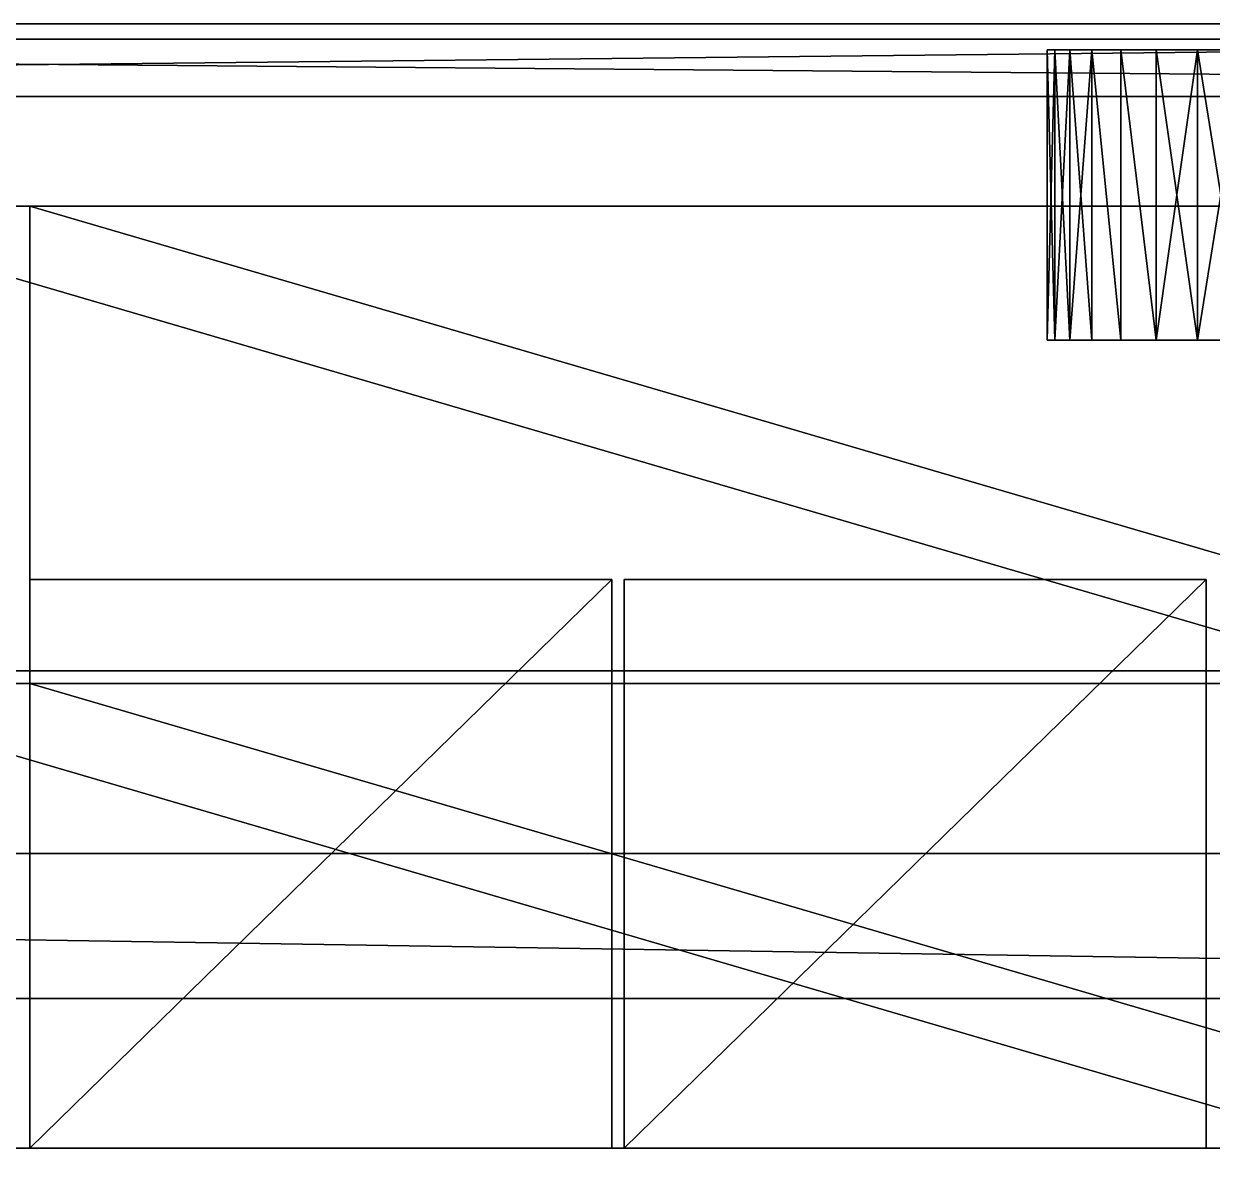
# Model space of a CAD drawing. Header units: millimetres. Extents: x -2500 to 6540, y -1255 to 1270.
# Drawn here: x 2834 to 3980, y 180 to 1270 of the extents above; entities that cross this region are included whole.
import ezdxf

# ---------------------------------------------------------------- set-up
doc = ezdxf.new("R2010")
doc.units = ezdxf.units.MM

msp = doc.modelspace()

# ---------------------------------------------------------------- linework, layer by layer
at = {"layer": 'CAD_75LAB'}
for points in [[(6540, 1270, 1190), (6540, 1270, 1120), (-40, 1270, 1120)], [(6540, 1270, 1190), (-40, 1270, 1120), (-40, 1270, 1190)], [(6540, 1270, 1120), (-40, 1200, 1120), (-40, 1270, 1120)], [(6540, 1270, 1120), (6540, 1200, 1120), (-40, 1200, 1120)], [(6540, 1270, 1190), (-40, 1270, 1190), (-40, 1200, 1190)], [(6540, 1270, 1190), (-40, 1200, 1190), (6540, 1200, 1190)], [(6540, 1255, 1030), (-40, 1255, 1030), (-40, 1255, 1120)], [(6540, 1255, 1120), (6540, 1255, 1030), (-40, 1255, 1120)], [(6540, -1255, 1030), (-40, -1255, 1030), (-40, 1255, 1030)], [(6540, 1255, 1030), (6540, -1255, 1030), (-40, 1255, 1030)], [(6540, -1255, 1120), (-40, 1255, 1120), (-40, -1255, 1120)], [(6540, 1255, 1120), (-40, 1255, 1120), (6540, -1255, 1120)], [(6540, 1255, 3560), (-40, 1255, 3560), (-40, 1255, 3615)], [(6540, 1255, 3615), (6540, 1255, 3560), (-40, 1255, 3615)], [(6540, 1200, 3560), (-40, 1200, 3560), (-40, 1255, 3560)], [(6540, 1255, 3560), (6540, 1200, 3560), (-40, 1255, 3560)], [(6540, 1200, 3615), (-40, 1255, 3615), (-40, 1200, 3615)], [(6540, 1255, 3615), (-40, 1255, 3615), (6540, 1200, 3615)], [(3820.91, 965, 509.55), (3828.17, 965, 568.2), (3828.17, 1245, 568.2)], [(3820.91, 965, 509.55), (3828.17, 1245, 568.2), (3820.91, 1245, 509.55)], [(3820.91, 965, 509.55), (3820.91, 1245, 509.55), (3820.91, 1245, 450.45)], [(3820.91, 965, 450.45), (3820.91, 965, 509.55), (3820.91, 1245, 450.45)], [(3828.17, 965, 391.8), (3820.91, 965, 450.45), (3820.91, 1245, 450.45)], [(3828.17, 965, 391.8), (3820.91, 1245, 450.45), (3828.17, 1245, 391.8)], [(3820.91, 1245, 509.55), (3828.17, 1245, 391.8), (3820.91, 1245, 450.45)], [(3842.59, 1245, 625.51), (3820.91, 1245, 509.55), (3828.17, 1245, 568.2)], [(3842.59, 1245, 625.51), (3828.17, 1245, 391.8), (3820.91, 1245, 509.55)], [(3828.17, 965, 568.2), (3842.59, 965, 625.51), (3842.59, 1245, 625.51)], [(3828.17, 965, 568.2), (3842.59, 1245, 625.51), (3828.17, 1245, 568.2)], [(3842.59, 965, 334.49), (3828.17, 965, 391.8), (3828.17, 1245, 391.8)], [(3842.59, 965, 334.49), (3828.17, 1245, 391.8), (3842.59, 1245, 334.49)], [(3828.17, 1245, 391.8), (3863.94, 1245, 279.38), (3842.59, 1245, 334.49)], [(3828.17, 1245, 391.8), (3965.86, 1245, 135.4), (3863.94, 1245, 279.38)], [(3842.59, 1245, 625.51), (3965.86, 1245, 135.4), (3828.17, 1245, 391.8)], [(3842.59, 965, 625.51), (3863.94, 1245, 680.62), (3842.59, 1245, 625.51)], [(3842.59, 965, 625.51), (3863.94, 965, 680.62), (3863.94, 1245, 680.62)], [(3863.94, 965, 279.38), (3842.59, 965, 334.49), (3842.59, 1245, 334.49)], [(3863.94, 965, 279.38), (3842.59, 1245, 334.49), (3863.94, 1245, 279.38)], [(3926.04, 1245, 780.92), (3842.59, 1245, 625.51), (3863.94, 1245, 680.62)], [(4402.69, 1245, 948.89), (3965.86, 1245, 135.4), (3842.59, 1245, 625.51)], [(4402.69, 1245, 948.89), (3842.59, 1245, 625.51), (3926.04, 1245, 780.92)], [(3891.9, 965, 732.69), (3891.9, 1245, 732.69), (3863.94, 1245, 680.62)], [(3863.94, 965, 680.62), (3891.9, 965, 732.69), (3863.94, 1245, 680.62)], [(3891.9, 965, 227.31), (3863.94, 965, 279.38), (3863.94, 1245, 279.38)], [(3891.9, 965, 227.31), (3863.94, 1245, 279.38), (3891.9, 1245, 227.31)], [(3863.94, 1245, 279.38), (3926.04, 1245, 179.08), (3891.9, 1245, 227.31)], [(3863.94, 1245, 279.38), (3965.86, 1245, 135.4), (3926.04, 1245, 179.08)], [(3926.04, 1245, 780.92), (3863.94, 1245, 680.62), (3891.9, 1245, 732.69)], [(3926.04, 965, 780.92), (3926.04, 1245, 780.92), (3891.9, 1245, 732.69)], [(3891.9, 965, 732.69), (3926.04, 965, 780.92), (3891.9, 1245, 732.69)], [(3926.04, 965, 179.08), (3891.9, 965, 227.31), (3891.9, 1245, 227.31)], [(3926.04, 965, 179.08), (3891.9, 1245, 227.31), (3926.04, 1245, 179.08)], [(3926.04, 965, 780.92), (3965.86, 1245, 824.6), (3926.04, 1245, 780.92)], [(3926.04, 965, 780.92), (3965.86, 965, 824.6), (3965.86, 1245, 824.6)], [(3965.86, 965, 135.4), (3926.04, 965, 179.08), (3926.04, 1245, 179.08)], [(3965.86, 965, 135.4), (3926.04, 1245, 179.08), (3965.86, 1245, 135.4)], [(4168.64, 1245, 941.68), (3926.04, 1245, 780.92), (3965.86, 1245, 824.6)], [(4402.69, 1245, 948.89), (3926.04, 1245, 780.92), (4168.64, 1245, 941.68)], [(3965.86, 965, 824.6), (4010.74, 1245, 863.05), (3965.86, 1245, 824.6)], [(3965.86, 965, 824.6), (4010.74, 965, 863.05), (4010.74, 1245, 863.05)], [(4010.74, 965, 96.95), (3965.86, 965, 135.4), (3965.86, 1245, 135.4)], [(4010.74, 965, 96.95), (3965.86, 1245, 135.4), (4010.74, 1245, 96.95)], [(4060, 1245, 64.31), (4010.74, 1245, 96.95), (3965.86, 1245, 135.4)], [(4060, 1245, 895.69), (3965.86, 1245, 824.6), (4010.74, 1245, 863.05)], [(4168.64, 1245, 941.68), (3965.86, 1245, 824.6), (4060, 1245, 895.69)], [(4402.69, 1245, 948.89), (4060, 1245, 64.31), (3965.86, 1245, 135.4)], [(6540, 1200, 3560), (-40, 1200, 3615), (-40, 1200, 3560)], [(6540, 1200, 3615), (-40, 1200, 3615), (6540, 1200, 3560)], [(6540, 1200, 1190), (-40, 1200, 1120), (6540, 1200, 1120)], [(6540, 1200, 1190), (-40, 1200, 1190), (-40, 1200, 1120)], [(4119, 1094, 1237), (4119, 1094, 1123), (2588, 1094, 1123)], [(4119, 1094, 1237), (2588, 1094, 1123), (2588, 1094, 1237)], [(4119, 646, 1123), (2588, 646, 1123), (2588, 1094, 1123)], [(4119, 1094, 1123), (4119, 646, 1123), (2588, 1094, 1123)], [(4119, 646, 1237), (2588, 1094, 1237), (2588, 646, 1237)], [(4119, 1094, 1237), (2588, 1094, 1237), (4119, 646, 1237)], [(4119, 1094, 1357), (4119, 1094, 1243), (2588, 1094, 1243)], [(4119, 1094, 1357), (2588, 1094, 1243), (2588, 1094, 1357)], [(4119, 646, 1243), (2588, 646, 1243), (2588, 1094, 1243)], [(4119, 1094, 1243), (4119, 646, 1243), (2588, 1094, 1243)], [(4119, 646, 1357), (2588, 1094, 1357), (2588, 646, 1357)], [(4119, 1094, 1357), (2588, 1094, 1357), (4119, 646, 1357)], [(4119, 1094, 1477), (4119, 1094, 1363), (2588, 1094, 1363)], [(4119, 1094, 1477), (2588, 1094, 1363), (2588, 1094, 1477)], [(4119, 646, 1363), (2588, 646, 1363), (2588, 1094, 1363)], [(4119, 1094, 1363), (4119, 646, 1363), (2588, 1094, 1363)], [(4119, 646, 1477), (2588, 1094, 1477), (2588, 646, 1477)], [(4119, 1094, 1477), (2588, 1094, 1477), (4119, 646, 1477)], [(4119, 1094, 1597), (4119, 1094, 1483), (2588, 1094, 1483)], [(4119, 1094, 1597), (2588, 1094, 1483), (2588, 1094, 1597)], [(4119, 646, 1483), (2588, 646, 1483), (2588, 1094, 1483)], [(4119, 1094, 1483), (4119, 646, 1483), (2588, 1094, 1483)], [(4119, 646, 1597), (2588, 1094, 1597), (2588, 646, 1597)], [(4119, 1094, 1597), (2588, 1094, 1597), (4119, 646, 1597)], [(4119, 1094, 1717), (4119, 1094, 1603), (2588, 1094, 1603)], [(4119, 1094, 1717), (2588, 1094, 1603), (2588, 1094, 1717)], [(4119, 646, 1603), (2588, 646, 1603), (2588, 1094, 1603)], [(4119, 1094, 1603), (4119, 646, 1603), (2588, 1094, 1603)], [(4119, 646, 1717), (2588, 1094, 1717), (2588, 646, 1717)], [(4119, 1094, 1717), (2588, 1094, 1717), (4119, 646, 1717)], [(4119, 1094, 1837), (4119, 1094, 1723), (2588, 1094, 1723)], [(4119, 1094, 1837), (2588, 1094, 1723), (2588, 1094, 1837)], [(4119, 646, 1723), (2588, 646, 1723), (2588, 1094, 1723)], [(4119, 1094, 1723), (4119, 646, 1723), (2588, 1094, 1723)], [(4119, 646, 1837), (2588, 1094, 1837), (2588, 646, 1837)], [(4119, 1094, 1837), (2588, 1094, 1837), (4119, 646, 1837)], [(4119, 1094, 1957), (4119, 1094, 1843), (2588, 1094, 1843)], [(4119, 1094, 1957), (2588, 1094, 1843), (2588, 1094, 1957)], [(4119, 646, 1843), (2588, 646, 1843), (2588, 1094, 1843)], [(4119, 1094, 1843), (4119, 646, 1843), (2588, 1094, 1843)], [(4119, 646, 1957), (2588, 1094, 1957), (2588, 646, 1957)], [(4119, 1094, 1957), (2588, 1094, 1957), (4119, 646, 1957)], [(2840, 646, 1963), (2840, 1094, 2077), (2840, 1094, 1963)], [(2840, 646, 2077), (2840, 1094, 2077), (2840, 646, 1963)], [(4371, 1094, 2077), (4371, 1094, 1963), (2840, 1094, 1963)], [(4371, 1094, 2077), (2840, 1094, 1963), (2840, 1094, 2077)], [(4371, 646, 1963), (2840, 646, 1963), (2840, 1094, 1963)], [(4371, 1094, 1963), (4371, 646, 1963), (2840, 1094, 1963)], [(4371, 646, 2077), (2840, 1094, 2077), (2840, 646, 2077)], [(4371, 1094, 2077), (2840, 1094, 2077), (4371, 646, 2077)], [(3820.91, 965, 509.55), (3820.91, 965, 450.45), (3828.17, 965, 391.8)], [(3842.59, 965, 625.51), (3828.17, 965, 568.2), (3820.91, 965, 509.55)], [(3842.59, 965, 625.51), (3820.91, 965, 509.55), (3828.17, 965, 391.8)], [(3828.17, 965, 391.8), (3842.59, 965, 334.49), (3863.94, 965, 279.38)], [(3828.17, 965, 391.8), (3863.94, 965, 279.38), (3965.86, 965, 135.4)], [(3842.59, 965, 625.51), (3828.17, 965, 391.8), (3965.86, 965, 135.4)], [(3926.04, 965, 780.92), (3863.94, 965, 680.62), (3842.59, 965, 625.51)], [(4402.69, 965, 948.89), (3842.59, 965, 625.51), (3965.86, 965, 135.4)], [(4402.69, 965, 948.89), (3926.04, 965, 780.92), (3842.59, 965, 625.51)], [(3863.94, 965, 279.38), (3891.9, 965, 227.31), (3926.04, 965, 179.08)], [(3863.94, 965, 279.38), (3926.04, 965, 179.08), (3965.86, 965, 135.4)], [(3926.04, 965, 780.92), (3891.9, 965, 732.69), (3863.94, 965, 680.62)], [(4168.64, 965, 941.68), (3965.86, 965, 824.6), (3926.04, 965, 780.92)], [(4402.69, 965, 948.89), (4168.64, 965, 941.68), (3926.04, 965, 780.92)], [(4060, 965, 64.31), (3965.86, 965, 135.4), (4010.74, 965, 96.95)], [(4060, 965, 895.69), (4010.74, 965, 863.05), (3965.86, 965, 824.6)], [(4168.64, 965, 941.68), (4060, 965, 895.69), (3965.86, 965, 824.6)], [(4402.69, 965, 948.89), (3965.86, 965, 135.4), (4060, 965, 64.31)], [(2840, 186, 2083), (2840, 734, 2227), (2840, 734, 2083)], [(2840, 186, 2227), (2840, 734, 2227), (2840, 186, 2083)], [(3401, 734, 2083), (2840, 734, 2083), (2840, 734, 2227)], [(3401, 734, 2227), (3401, 734, 2083), (2840, 734, 2227)], [(3401, 734, 2083), (2840, 186, 2083), (2840, 734, 2083)], [(3401, 734, 2083), (3401, 186, 2083), (2840, 186, 2083)], [(3401, 734, 2227), (2840, 734, 2227), (2840, 186, 2227)], [(3401, 734, 2227), (2840, 186, 2227), (3401, 186, 2227)], [(2840, 186, 2233), (2840, 734, 2377), (2840, 734, 2233)], [(2840, 186, 2377), (2840, 734, 2377), (2840, 186, 2233)], [(3401, 734, 2233), (2840, 734, 2233), (2840, 734, 2377)], [(3401, 734, 2377), (3401, 734, 2233), (2840, 734, 2377)], [(3401, 734, 2233), (2840, 186, 2233), (2840, 734, 2233)], [(3401, 734, 2233), (3401, 186, 2233), (2840, 186, 2233)], [(3401, 734, 2377), (2840, 734, 2377), (2840, 186, 2377)], [(3401, 734, 2377), (2840, 186, 2377), (3401, 186, 2377)], [(2840, 186, 2383), (2840, 734, 2527), (2840, 734, 2383)], [(2840, 186, 2527), (2840, 734, 2527), (2840, 186, 2383)], [(3401, 734, 2383), (2840, 734, 2383), (2840, 734, 2527)], [(3401, 734, 2527), (3401, 734, 2383), (2840, 734, 2527)], [(3401, 734, 2383), (2840, 186, 2383), (2840, 734, 2383)], [(3401, 734, 2383), (3401, 186, 2383), (2840, 186, 2383)], [(3401, 734, 2527), (2840, 734, 2527), (2840, 186, 2527)], [(3401, 734, 2527), (2840, 186, 2527), (3401, 186, 2527)], [(2840, 186, 2533), (2840, 734, 2677), (2840, 734, 2533)], [(2840, 186, 2677), (2840, 734, 2677), (2840, 186, 2533)], [(3401, 734, 2533), (2840, 734, 2533), (2840, 734, 2677)], [(3401, 734, 2677), (3401, 734, 2533), (2840, 734, 2677)], [(3401, 734, 2533), (2840, 186, 2533), (2840, 734, 2533)], [(3401, 734, 2533), (3401, 186, 2533), (2840, 186, 2533)], [(3401, 734, 2677), (2840, 734, 2677), (2840, 186, 2677)], [(3401, 734, 2677), (2840, 186, 2677), (3401, 186, 2677)], [(2840, 186, 2683), (2840, 734, 2827), (2840, 734, 2683)], [(2840, 186, 2827), (2840, 734, 2827), (2840, 186, 2683)], [(3401, 734, 2683), (2840, 734, 2683), (2840, 734, 2827)], [(3401, 734, 2827), (3401, 734, 2683), (2840, 734, 2827)], [(3401, 734, 2683), (2840, 186, 2683), (2840, 734, 2683)], [(3401, 734, 2683), (3401, 186, 2683), (2840, 186, 2683)], [(3401, 734, 2827), (2840, 734, 2827), (2840, 186, 2827)], [(3401, 734, 2827), (2840, 186, 2827), (3401, 186, 2827)], [(2840, 186, 2833), (2840, 734, 2977), (2840, 734, 2833)], [(2840, 186, 2977), (2840, 734, 2977), (2840, 186, 2833)], [(3401, 734, 2833), (2840, 734, 2833), (2840, 734, 2977)], [(3401, 734, 2977), (3401, 734, 2833), (2840, 734, 2977)], [(3401, 734, 2833), (2840, 186, 2833), (2840, 734, 2833)], [(3401, 734, 2833), (3401, 186, 2833), (2840, 186, 2833)], [(3401, 734, 2977), (2840, 734, 2977), (2840, 186, 2977)], [(3401, 734, 2977), (2840, 186, 2977), (3401, 186, 2977)], [(2840, 186, 2983), (2840, 734, 3127), (2840, 734, 2983)], [(2840, 186, 3127), (2840, 734, 3127), (2840, 186, 2983)], [(3401, 734, 2983), (2840, 734, 2983), (2840, 734, 3127)], [(3401, 734, 3127), (3401, 734, 2983), (2840, 734, 3127)], [(3401, 734, 2983), (2840, 186, 2983), (2840, 734, 2983)], [(3401, 734, 2983), (3401, 186, 2983), (2840, 186, 2983)], [(3401, 734, 3127), (2840, 734, 3127), (2840, 186, 3127)], [(3401, 734, 3127), (2840, 186, 3127), (3401, 186, 3127)], [(2840, 186, 3133), (2840, 734, 3277), (2840, 734, 3133)], [(2840, 186, 3277), (2840, 734, 3277), (2840, 186, 3133)], [(3401, 734, 3133), (2840, 734, 3133), (2840, 734, 3277)], [(3401, 734, 3277), (3401, 734, 3133), (2840, 734, 3277)], [(3401, 734, 3133), (2840, 186, 3133), (2840, 734, 3133)], [(3401, 734, 3133), (3401, 186, 3133), (2840, 186, 3133)], [(3401, 734, 3277), (2840, 734, 3277), (2840, 186, 3277)], [(3401, 734, 3277), (2840, 186, 3277), (3401, 186, 3277)], [(2840, 186, 3283), (2840, 734, 3427), (2840, 734, 3283)], [(2840, 186, 3427), (2840, 734, 3427), (2840, 186, 3283)], [(3401, 734, 3283), (2840, 734, 3283), (2840, 734, 3427)], [(3401, 734, 3427), (3401, 734, 3283), (2840, 734, 3427)], [(3401, 734, 3283), (2840, 186, 3283), (2840, 734, 3283)], [(3401, 734, 3283), (3401, 186, 3283), (2840, 186, 3283)], [(3401, 734, 3427), (2840, 734, 3427), (2840, 186, 3427)], [(3401, 734, 3427), (2840, 186, 3427), (3401, 186, 3427)], [(3401, 186, 2083), (3401, 734, 2083), (3401, 734, 2227)], [(3401, 186, 2227), (3401, 186, 2083), (3401, 734, 2227)], [(3401, 186, 2233), (3401, 734, 2233), (3401, 734, 2377)], [(3401, 186, 2377), (3401, 186, 2233), (3401, 734, 2377)], [(3401, 186, 2383), (3401, 734, 2383), (3401, 734, 2527)], [(3401, 186, 2527), (3401, 186, 2383), (3401, 734, 2527)], [(3401, 186, 2533), (3401, 734, 2533), (3401, 734, 2677)], [(3401, 186, 2677), (3401, 186, 2533), (3401, 734, 2677)], [(3401, 186, 2683), (3401, 734, 2683), (3401, 734, 2827)], [(3401, 186, 2827), (3401, 186, 2683), (3401, 734, 2827)], [(3401, 186, 2833), (3401, 734, 2833), (3401, 734, 2977)], [(3401, 186, 2977), (3401, 186, 2833), (3401, 734, 2977)], [(3401, 186, 2983), (3401, 734, 2983), (3401, 734, 3127)], [(3401, 186, 3127), (3401, 186, 2983), (3401, 734, 3127)], [(3401, 186, 3133), (3401, 734, 3133), (3401, 734, 3277)], [(3401, 186, 3277), (3401, 186, 3133), (3401, 734, 3277)], [(3401, 186, 3283), (3401, 734, 3283), (3401, 734, 3427)], [(3401, 186, 3427), (3401, 186, 3283), (3401, 734, 3427)], [(3413, 186, 2083), (3413, 734, 2227), (3413, 734, 2083)], [(3413, 186, 2227), (3413, 734, 2227), (3413, 186, 2083)], [(3974, 734, 2083), (3413, 734, 2083), (3413, 734, 2227)], [(3974, 734, 2227), (3974, 734, 2083), (3413, 734, 2227)], [(3974, 734, 2083), (3413, 186, 2083), (3413, 734, 2083)], [(3974, 734, 2083), (3974, 186, 2083), (3413, 186, 2083)], [(3974, 734, 2227), (3413, 734, 2227), (3413, 186, 2227)], [(3974, 734, 2227), (3413, 186, 2227), (3974, 186, 2227)], [(3413, 186, 2233), (3413, 734, 2377), (3413, 734, 2233)], [(3413, 186, 2377), (3413, 734, 2377), (3413, 186, 2233)], [(3974, 734, 2233), (3413, 734, 2233), (3413, 734, 2377)], [(3974, 734, 2377), (3974, 734, 2233), (3413, 734, 2377)], [(3974, 734, 2233), (3413, 186, 2233), (3413, 734, 2233)], [(3974, 734, 2233), (3974, 186, 2233), (3413, 186, 2233)], [(3974, 734, 2377), (3413, 734, 2377), (3413, 186, 2377)], [(3974, 734, 2377), (3413, 186, 2377), (3974, 186, 2377)], [(3413, 186, 2383), (3413, 734, 2527), (3413, 734, 2383)], [(3413, 186, 2527), (3413, 734, 2527), (3413, 186, 2383)], [(3974, 734, 2383), (3413, 734, 2383), (3413, 734, 2527)], [(3974, 734, 2527), (3974, 734, 2383), (3413, 734, 2527)], [(3974, 734, 2383), (3413, 186, 2383), (3413, 734, 2383)], [(3974, 734, 2383), (3974, 186, 2383), (3413, 186, 2383)], [(3974, 734, 2527), (3413, 734, 2527), (3413, 186, 2527)], [(3974, 734, 2527), (3413, 186, 2527), (3974, 186, 2527)], [(3413, 186, 2533), (3413, 734, 2677), (3413, 734, 2533)], [(3413, 186, 2677), (3413, 734, 2677), (3413, 186, 2533)], [(3974, 734, 2533), (3413, 734, 2533), (3413, 734, 2677)], [(3974, 734, 2677), (3974, 734, 2533), (3413, 734, 2677)], [(3974, 734, 2533), (3413, 186, 2533), (3413, 734, 2533)], [(3974, 734, 2533), (3974, 186, 2533), (3413, 186, 2533)], [(3974, 734, 2677), (3413, 734, 2677), (3413, 186, 2677)], [(3974, 734, 2677), (3413, 186, 2677), (3974, 186, 2677)], [(3413, 186, 2683), (3413, 734, 2827), (3413, 734, 2683)], [(3413, 186, 2827), (3413, 734, 2827), (3413, 186, 2683)], [(3974, 734, 2683), (3413, 734, 2683), (3413, 734, 2827)], [(3974, 734, 2827), (3974, 734, 2683), (3413, 734, 2827)], [(3974, 734, 2683), (3413, 186, 2683), (3413, 734, 2683)], [(3974, 734, 2683), (3974, 186, 2683), (3413, 186, 2683)], [(3974, 734, 2827), (3413, 734, 2827), (3413, 186, 2827)], [(3974, 734, 2827), (3413, 186, 2827), (3974, 186, 2827)], [(3413, 186, 2833), (3413, 734, 2977), (3413, 734, 2833)], [(3413, 186, 2977), (3413, 734, 2977), (3413, 186, 2833)], [(3974, 734, 2833), (3413, 734, 2833), (3413, 734, 2977)], [(3974, 734, 2977), (3974, 734, 2833), (3413, 734, 2977)], [(3974, 734, 2833), (3413, 186, 2833), (3413, 734, 2833)], [(3974, 734, 2833), (3974, 186, 2833), (3413, 186, 2833)], [(3974, 734, 2977), (3413, 734, 2977), (3413, 186, 2977)], [(3974, 734, 2977), (3413, 186, 2977), (3974, 186, 2977)], [(3413, 186, 2983), (3413, 734, 3127), (3413, 734, 2983)], [(3413, 186, 3127), (3413, 734, 3127), (3413, 186, 2983)], [(3974, 734, 2983), (3413, 734, 2983), (3413, 734, 3127)], [(3974, 734, 3127), (3974, 734, 2983), (3413, 734, 3127)], [(3974, 734, 2983), (3413, 186, 2983), (3413, 734, 2983)], [(3974, 734, 2983), (3974, 186, 2983), (3413, 186, 2983)], [(3974, 734, 3127), (3413, 734, 3127), (3413, 186, 3127)], [(3974, 734, 3127), (3413, 186, 3127), (3974, 186, 3127)], [(3413, 186, 3133), (3413, 734, 3277), (3413, 734, 3133)], [(3413, 186, 3277), (3413, 734, 3277), (3413, 186, 3133)], [(3974, 734, 3133), (3413, 734, 3133), (3413, 734, 3277)], [(3974, 734, 3277), (3974, 734, 3133), (3413, 734, 3277)], [(3974, 734, 3133), (3413, 186, 3133), (3413, 734, 3133)], [(3974, 734, 3133), (3974, 186, 3133), (3413, 186, 3133)], [(3974, 734, 3277), (3413, 734, 3277), (3413, 186, 3277)], [(3974, 734, 3277), (3413, 186, 3277), (3974, 186, 3277)], [(3413, 186, 3283), (3413, 734, 3427), (3413, 734, 3283)], [(3413, 186, 3427), (3413, 734, 3427), (3413, 186, 3283)], [(3974, 734, 3283), (3413, 734, 3283), (3413, 734, 3427)], [(3974, 734, 3427), (3974, 734, 3283), (3413, 734, 3427)], [(3974, 734, 3283), (3413, 186, 3283), (3413, 734, 3283)], [(3974, 734, 3283), (3974, 186, 3283), (3413, 186, 3283)], [(3974, 734, 3427), (3413, 734, 3427), (3413, 186, 3427)], [(3974, 734, 3427), (3413, 186, 3427), (3974, 186, 3427)], [(3974, 186, 2083), (3974, 734, 2083), (3974, 734, 2227)], [(3974, 186, 2227), (3974, 186, 2083), (3974, 734, 2227)], [(3974, 186, 2233), (3974, 734, 2233), (3974, 734, 2377)], [(3974, 186, 2377), (3974, 186, 2233), (3974, 734, 2377)], [(3974, 186, 2383), (3974, 734, 2383), (3974, 734, 2527)], [(3974, 186, 2527), (3974, 186, 2383), (3974, 734, 2527)], [(3974, 186, 2533), (3974, 734, 2533), (3974, 734, 2677)], [(3974, 186, 2677), (3974, 186, 2533), (3974, 734, 2677)], [(3974, 186, 2683), (3974, 734, 2683), (3974, 734, 2827)], [(3974, 186, 2827), (3974, 186, 2683), (3974, 734, 2827)], [(3974, 186, 2833), (3974, 734, 2833), (3974, 734, 2977)], [(3974, 186, 2977), (3974, 186, 2833), (3974, 734, 2977)], [(3974, 186, 2983), (3974, 734, 2983), (3974, 734, 3127)], [(3974, 186, 3127), (3974, 186, 2983), (3974, 734, 3127)], [(3974, 186, 3133), (3974, 734, 3133), (3974, 734, 3277)], [(3974, 186, 3277), (3974, 186, 3133), (3974, 734, 3277)], [(3974, 186, 3283), (3974, 734, 3283), (3974, 734, 3427)], [(3974, 186, 3427), (3974, 186, 3283), (3974, 734, 3427)], [(4119, 646, 1237), (2588, 646, 1123), (4119, 646, 1123)], [(4119, 646, 1237), (2588, 646, 1237), (2588, 646, 1123)], [(4119, 646, 1357), (2588, 646, 1243), (4119, 646, 1243)], [(4119, 646, 1357), (2588, 646, 1357), (2588, 646, 1243)], [(4119, 646, 1477), (2588, 646, 1363), (4119, 646, 1363)], [(4119, 646, 1477), (2588, 646, 1477), (2588, 646, 1363)], [(4119, 646, 1597), (2588, 646, 1483), (4119, 646, 1483)], [(4119, 646, 1597), (2588, 646, 1597), (2588, 646, 1483)], [(4119, 646, 1717), (2588, 646, 1603), (4119, 646, 1603)], [(4119, 646, 1717), (2588, 646, 1717), (2588, 646, 1603)], [(4119, 646, 1837), (2588, 646, 1723), (4119, 646, 1723)], [(4119, 646, 1837), (2588, 646, 1837), (2588, 646, 1723)], [(4119, 646, 1957), (2588, 646, 1843), (4119, 646, 1843)], [(4119, 646, 1957), (2588, 646, 1957), (2588, 646, 1843)], [(4371, 646, 2077), (2840, 646, 1963), (4371, 646, 1963)], [(4371, 646, 2077), (2840, 646, 2077), (2840, 646, 1963)], [(4119, 634, 1237), (4119, 634, 1123), (2588, 634, 1123)], [(4119, 634, 1237), (2588, 634, 1123), (2588, 634, 1237)], [(4119, 186, 1123), (2588, 186, 1123), (2588, 634, 1123)], [(4119, 634, 1123), (4119, 186, 1123), (2588, 634, 1123)], [(4119, 186, 1237), (2588, 634, 1237), (2588, 186, 1237)], [(4119, 634, 1237), (2588, 634, 1237), (4119, 186, 1237)], [(4119, 634, 1357), (4119, 634, 1243), (2588, 634, 1243)], [(4119, 634, 1357), (2588, 634, 1243), (2588, 634, 1357)], [(4119, 186, 1243), (2588, 186, 1243), (2588, 634, 1243)], [(4119, 634, 1243), (4119, 186, 1243), (2588, 634, 1243)], [(4119, 186, 1357), (2588, 634, 1357), (2588, 186, 1357)], [(4119, 634, 1357), (2588, 634, 1357), (4119, 186, 1357)], [(4119, 634, 1477), (4119, 634, 1363), (2588, 634, 1363)], [(4119, 634, 1477), (2588, 634, 1363), (2588, 634, 1477)], [(4119, 186, 1363), (2588, 186, 1363), (2588, 634, 1363)], [(4119, 634, 1363), (4119, 186, 1363), (2588, 634, 1363)], [(4119, 186, 1477), (2588, 634, 1477), (2588, 186, 1477)], [(4119, 634, 1477), (2588, 634, 1477), (4119, 186, 1477)], [(4119, 634, 1597), (4119, 634, 1483), (2588, 634, 1483)], [(4119, 634, 1597), (2588, 634, 1483), (2588, 634, 1597)], [(4119, 186, 1483), (2588, 186, 1483), (2588, 634, 1483)], [(4119, 634, 1483), (4119, 186, 1483), (2588, 634, 1483)], [(4119, 186, 1597), (2588, 634, 1597), (2588, 186, 1597)], [(4119, 634, 1597), (2588, 634, 1597), (4119, 186, 1597)], [(4119, 634, 1717), (4119, 634, 1603), (2588, 634, 1603)], [(4119, 634, 1717), (2588, 634, 1603), (2588, 634, 1717)], [(4119, 186, 1603), (2588, 186, 1603), (2588, 634, 1603)], [(4119, 634, 1603), (4119, 186, 1603), (2588, 634, 1603)], [(4119, 186, 1717), (2588, 634, 1717), (2588, 186, 1717)], [(4119, 634, 1717), (2588, 634, 1717), (4119, 186, 1717)], [(4119, 634, 1837), (4119, 634, 1723), (2588, 634, 1723)], [(4119, 634, 1837), (2588, 634, 1723), (2588, 634, 1837)], [(4119, 186, 1723), (2588, 186, 1723), (2588, 634, 1723)], [(4119, 634, 1723), (4119, 186, 1723), (2588, 634, 1723)], [(4119, 186, 1837), (2588, 634, 1837), (2588, 186, 1837)], [(4119, 634, 1837), (2588, 634, 1837), (4119, 186, 1837)], [(4119, 634, 1957), (4119, 634, 1843), (2588, 634, 1843)], [(4119, 634, 1957), (2588, 634, 1843), (2588, 634, 1957)], [(4119, 186, 1843), (2588, 186, 1843), (2588, 634, 1843)], [(4119, 634, 1843), (4119, 186, 1843), (2588, 634, 1843)], [(4119, 186, 1957), (2588, 634, 1957), (2588, 186, 1957)], [(4119, 634, 1957), (2588, 634, 1957), (4119, 186, 1957)], [(2840, 186, 1963), (2840, 634, 2077), (2840, 634, 1963)], [(2840, 186, 2077), (2840, 634, 2077), (2840, 186, 1963)], [(4371, 634, 2077), (4371, 634, 1963), (2840, 634, 1963)], [(4371, 634, 2077), (2840, 634, 1963), (2840, 634, 2077)], [(4371, 186, 1963), (2840, 186, 1963), (2840, 634, 1963)], [(4371, 634, 1963), (4371, 186, 1963), (2840, 634, 1963)], [(4371, 186, 2077), (2840, 634, 2077), (2840, 186, 2077)], [(4371, 634, 2077), (2840, 634, 2077), (4371, 186, 2077)], [(6460, 470, 1030), (6460, 470, 780), (-2500, 470, 780)], [(6460, 470, 1030), (-2500, 470, 780), (-2500, 470, 1030)], [(6460, 330, 780), (-2500, 330, 780), (-2500, 470, 780)], [(6460, 470, 780), (6460, 330, 780), (-2500, 470, 780)], [(6460, 330, 1030), (-2500, 470, 1030), (-2500, 330, 1030)], [(6460, 470, 1030), (-2500, 470, 1030), (6460, 330, 1030)], [(6460, 330, 1030), (-2500, 330, 780), (6460, 330, 780)], [(6460, 330, 1030), (-2500, 330, 1030), (-2500, 330, 780)], [(4119, 186, 1237), (2588, 186, 1123), (4119, 186, 1123)], [(4119, 186, 1237), (2588, 186, 1237), (2588, 186, 1123)], [(4119, 186, 1357), (2588, 186, 1243), (4119, 186, 1243)], [(4119, 186, 1357), (2588, 186, 1357), (2588, 186, 1243)], [(4119, 186, 1477), (2588, 186, 1363), (4119, 186, 1363)], [(4119, 186, 1477), (2588, 186, 1477), (2588, 186, 1363)], [(4119, 186, 1597), (2588, 186, 1483), (4119, 186, 1483)], [(4119, 186, 1597), (2588, 186, 1597), (2588, 186, 1483)], [(4119, 186, 1717), (2588, 186, 1603), (4119, 186, 1603)], [(4119, 186, 1717), (2588, 186, 1717), (2588, 186, 1603)], [(4119, 186, 1837), (2588, 186, 1723), (4119, 186, 1723)], [(4119, 186, 1837), (2588, 186, 1837), (2588, 186, 1723)], [(4119, 186, 1957), (2588, 186, 1843), (4119, 186, 1843)], [(4119, 186, 1957), (2588, 186, 1957), (2588, 186, 1843)], [(4371, 186, 2077), (2840, 186, 1963), (4371, 186, 1963)], [(4371, 186, 2077), (2840, 186, 2077), (2840, 186, 1963)], [(3401, 186, 2083), (2840, 186, 2227), (2840, 186, 2083)], [(3401, 186, 2227), (2840, 186, 2227), (3401, 186, 2083)], [(3401, 186, 2233), (2840, 186, 2377), (2840, 186, 2233)], [(3401, 186, 2377), (2840, 186, 2377), (3401, 186, 2233)], [(3401, 186, 2383), (2840, 186, 2527), (2840, 186, 2383)], [(3401, 186, 2527), (2840, 186, 2527), (3401, 186, 2383)], [(3401, 186, 2533), (2840, 186, 2677), (2840, 186, 2533)], [(3401, 186, 2677), (2840, 186, 2677), (3401, 186, 2533)], [(3401, 186, 2683), (2840, 186, 2827), (2840, 186, 2683)], [(3401, 186, 2827), (2840, 186, 2827), (3401, 186, 2683)], [(3401, 186, 2833), (2840, 186, 2977), (2840, 186, 2833)], [(3401, 186, 2977), (2840, 186, 2977), (3401, 186, 2833)], [(3401, 186, 2983), (2840, 186, 3127), (2840, 186, 2983)], [(3401, 186, 3127), (2840, 186, 3127), (3401, 186, 2983)], [(3401, 186, 3133), (2840, 186, 3277), (2840, 186, 3133)], [(3401, 186, 3277), (2840, 186, 3277), (3401, 186, 3133)], [(3401, 186, 3283), (2840, 186, 3427), (2840, 186, 3283)], [(3401, 186, 3427), (2840, 186, 3427), (3401, 186, 3283)], [(3974, 186, 2083), (3413, 186, 2227), (3413, 186, 2083)], [(3974, 186, 2227), (3413, 186, 2227), (3974, 186, 2083)], [(3974, 186, 2233), (3413, 186, 2377), (3413, 186, 2233)], [(3974, 186, 2377), (3413, 186, 2377), (3974, 186, 2233)], [(3974, 186, 2383), (3413, 186, 2527), (3413, 186, 2383)], [(3974, 186, 2527), (3413, 186, 2527), (3974, 186, 2383)], [(3974, 186, 2533), (3413, 186, 2677), (3413, 186, 2533)], [(3974, 186, 2677), (3413, 186, 2677), (3974, 186, 2533)], [(3974, 186, 2683), (3413, 186, 2827), (3413, 186, 2683)], [(3974, 186, 2827), (3413, 186, 2827), (3974, 186, 2683)], [(3974, 186, 2833), (3413, 186, 2977), (3413, 186, 2833)], [(3974, 186, 2977), (3413, 186, 2977), (3974, 186, 2833)], [(3974, 186, 2983), (3413, 186, 3127), (3413, 186, 2983)], [(3974, 186, 3127), (3413, 186, 3127), (3974, 186, 2983)], [(3974, 186, 3133), (3413, 186, 3277), (3413, 186, 3133)], [(3974, 186, 3277), (3413, 186, 3277), (3974, 186, 3133)], [(3974, 186, 3283), (3413, 186, 3427), (3413, 186, 3283)], [(3974, 186, 3427), (3413, 186, 3427), (3974, 186, 3283)]]:
    msp.add_3dface(points, dxfattribs=at)

doc.saveas('drawing.dxf')
